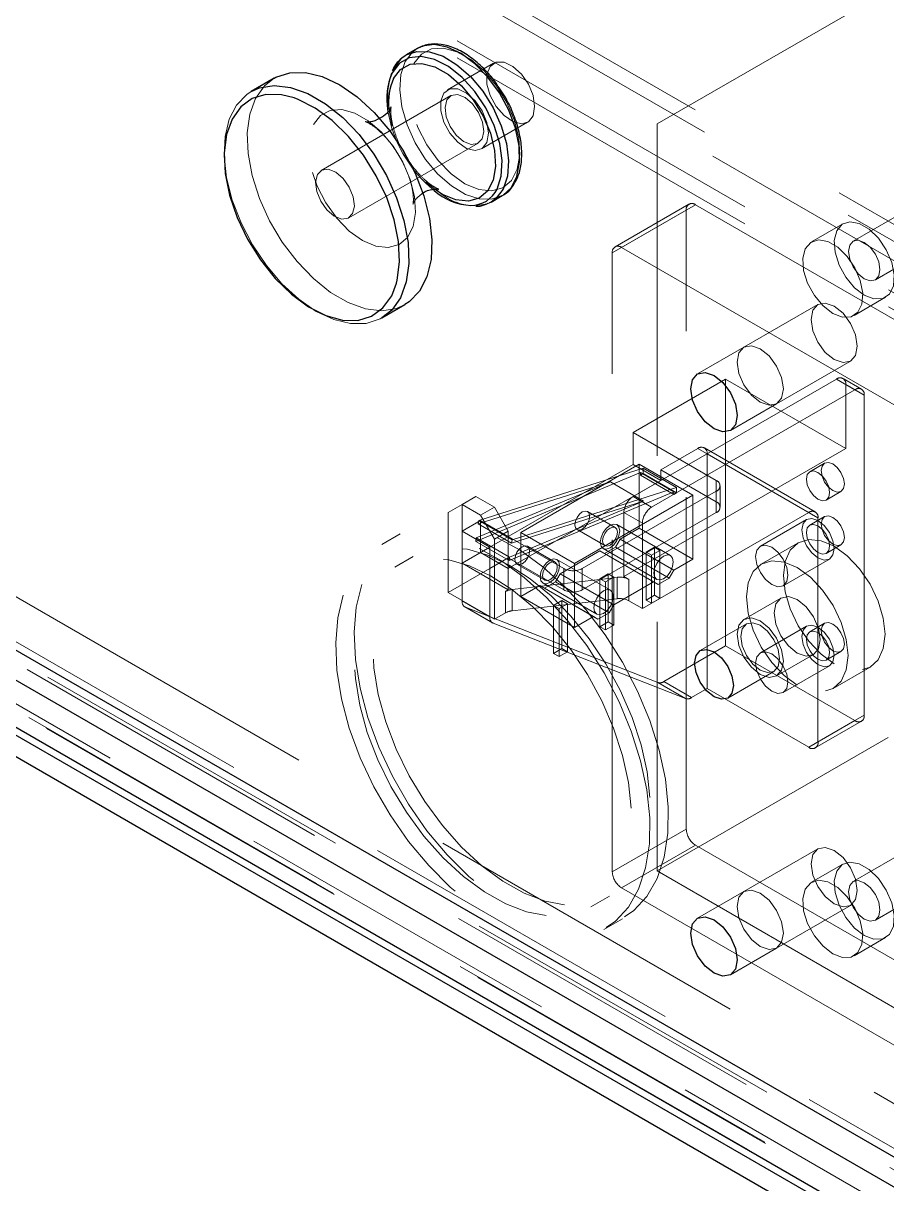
# Model space of a CAD drawing. Header units: millimetres. Extents: x 108 to 5832, y 144 to 4056.
# Drawn here: x 4961 to 5027, y 2900.8 to 2989.6 of the extents above; entities that cross this region are included whole.
import ezdxf

# ---------------------------------------------------------------- set-up
doc = ezdxf.new("R2010")
doc.units = ezdxf.units.MM
doc.header["$LTSCALE"] = 20
doc.linetypes.add('HIDDEN', pattern=[1.905, 1.27, -0.635])

msp = doc.modelspace()

# ---------------------------------------------------------------- linework, layer by layer
at = {"color": 1, "linetype": 'HIDDEN', "lineweight": 18}
for p, q in [((4363.463, 3357.563), (5280.156, 2828.368)), ((4364.17, 3355.849), (5280.156, 2827.061)), ((5280.156, 2823.142), (4364.17, 3351.929)), ((5280.156, 2821.835), (4363.463, 3351.031)), ((5214.254, 2794.078), (4302.793, 3320.253)), ((4302.935, 3320.498), (5214.395, 2794.323)), ((4302.793, 3316.66), (5214.254, 2790.485)), ((4302.835, 3316.569), (5214.295, 2790.394)), ((5214.395, 2790.404), (4302.935, 3316.579)), ((5214.395, 2789.097), (4302.228, 3315.681)), ((4856.112, 3002.462), (5031.53, 2901.196)), ((4861.089, 3003.018), (5033.624, 2903.416)), ((5033.624, 2895.251), (4861.089, 2994.852)), ((5009.476, 2981.862), (5027.153, 2992.067)), ((4996.968, 2986.502), (4993.433, 2984.461)), ((4993.683, 2984.028), (4983.783, 2978.313)), ((4996.033, 2979.958), (4999.568, 2981.999)), ((5009.476, 2981.862), (5009.476, 2924.704)), ((5035.745, 2966.697), (5009.476, 2981.862)), ((5039.739, 2981.701), (5024.465, 2972.883)), ((4985.883, 2974.676), (4995.783, 2980.391)), ((5026.165, 2969.939), (5041.438, 2978.756)), ((5011.91, 2975.726), (5006.254, 2972.461)), ((5012.41, 2975.677), (5006.753, 2972.411)), ((5012.41, 2975.677), (5033.624, 2963.431)), ((5006.046, 2972.003), (5011.703, 2975.269)), ((5011.703, 2927.909), (5011.703, 2975.269)), ((5023.69, 2974.226), (5021.286, 2972.838)), ((5006.753, 2972.411), (5027.967, 2960.165)), ((5006.046, 2924.644), (5006.046, 2972.003)), ((5024.536, 2967.209), (5026.94, 2968.597)), ((5021.767, 2968.045), (5016.11, 2964.779)), ((5016.11, 2964.779), (5012.575, 2962.738)), ((5018.61, 2960.449), (5024.267, 2963.714)), ((5025.108, 2961.571), (5023.694, 2962.387)), ((5023.194, 2962.338), (5007.637, 2953.357)), ((5014.708, 2962.337), (5007.637, 2958.255)), ((5009.052, 2952.541), (5024.608, 2961.522)), ((5014.708, 2962.337), (5023.901, 2957.03)), ((5014.708, 2962.337), (5014.708, 2941.923)), ((5024.608, 2961.522), (5023.194, 2962.338)), ((5023.901, 2961.93), (5025.315, 2961.113)), ((5023.901, 2957.03), (5023.901, 2961.93)), ((5025.315, 2961.113), (5025.315, 2936.617)), ((5015.074, 2958.408), (5018.61, 2960.449)), ((5014.001, 2954.581), (5007.637, 2958.255)), ((5007.637, 2955.805), (5007.637, 2958.255)), ((5023.901, 2957.03), (5006.93, 2947.234)), ((5012.587, 2957.03), (5009.759, 2955.397)), ((5012.587, 2957.03), (5021.072, 2952.132)), ((5021.572, 2952.181), (5013.087, 2957.08)), ((5013.294, 2938.658), (5013.294, 2956.622)), ((5021.779, 2951.723), (5013.294, 2956.622)), ((4995.829, 2951.52), (5008.415, 2955.52)), ((5007.637, 2955.805), (4995.97, 2949.07)), ((4999.046, 2950.601), (5008.097, 2955.826)), ((5009.759, 2954.581), (5007.637, 2955.805)), ((5008.097, 2955.826), (5012.198, 2953.459)), ((5008.097, 2955.826), (5008.097, 2950.927)), ((5008.415, 2955.52), (5010.961, 2954.05)), ((5008.415, 2955.52), (5008.415, 2955.112)), ((5009.759, 2954.581), (5009.759, 2955.397)), ((5014.001, 2952.948), (5009.759, 2955.397)), ((5022.286, 2955.908), (5021.155, 2955.255)), ((5008.203, 2955.184), (4995.607, 2949.925)), ((4995.636, 2950.184), (5005.898, 2954.469)), ((5005.898, 2954.469), (4995.782, 2951.254)), ((5009.759, 2954.581), (4998.091, 2947.845)), ((5008.444, 2953), (5005.898, 2954.469)), ((5008.203, 2954.989), (5008.203, 2955.184)), ((5008.203, 2955.184), (5010.749, 2953.715)), ((5008.415, 2955.112), (5008.203, 2954.989)), ((5008.203, 2954.989), (5010.749, 2953.52)), ((5008.415, 2955.112), (5010.961, 2953.642)), ((5014.001, 2952.948), (5014.001, 2954.581)), ((5010.749, 2953.715), (4998.153, 2948.455)), ((4998.374, 2950.051), (5010.961, 2954.05)), ((5003.748, 2947.846), (5014.001, 2953.765)), ((5010.749, 2953.52), (5010.749, 2953.715)), ((5010.961, 2953.642), (5010.749, 2953.52)), ((5010.961, 2954.05), (5010.961, 2953.642)), ((5014.001, 2953.765), (5014.001, 2952.132)), ((5014.294, 2952.54), (5014.294, 2954.173)), ((5022.404, 2953.09), (5023.536, 2953.743)), ((4994.556, 2952.745), (4993.495, 2952.133)), ((4993.495, 2952.133), (4994.556, 2952.745)), ((4995.616, 2953.358), (4994.556, 2952.745)), ((4994.556, 2952.745), (4995.616, 2953.358)), ((4994.556, 2952.745), (4995.97, 2951.929)), ((4994.556, 2952.745), (4994.556, 2948.254)), ((4997.031, 2952.541), (4995.616, 2953.358)), ((4998.182, 2948.715), (5008.444, 2953)), ((5008.444, 2953), (4998.328, 2949.785)), ((5003.147, 2948.234), (5012.198, 2953.459)), ((5007.637, 2953.357), (5009.052, 2952.541)), ((5012.198, 2953.459), (5012.198, 2948.559)), ((4993.495, 2952.133), (4993.495, 2946.009)), ((4995.97, 2951.929), (4997.031, 2952.541)), ((4997.031, 2950.092), (4995.97, 2951.929)), ((4997.031, 2952.541), (4998.091, 2950.704)), ((5003.748, 2946.213), (5014.001, 2952.132)), ((5006.27, 2950.987), (5004.148, 2952.212)), ((5008.344, 2951.316), (5006.93, 2952.133)), ((5006.93, 2947.234), (5006.93, 2952.133)), ((5021.072, 2952.132), (5008.344, 2944.784)), ((5022.286, 2951.825), (5021.155, 2951.172)), ((5021.779, 2934.576), (5021.779, 2951.723)), ((4995.97, 2951.52), (4994.556, 2950.703)), ((4995.782, 2951.254), (4995.829, 2951.52)), ((4995.782, 2951.254), (4998.328, 2949.785)), ((4995.829, 2951.52), (4998.374, 2950.051)), ((4995.97, 2951.52), (5002.334, 2947.846)), ((4995.97, 2949.07), (4995.97, 2951.52)), ((5003.348, 2950.826), (5005.47, 2949.601)), ((5010.496, 2948.836), (5006.395, 2951.204)), ((5008.097, 2950.927), (5006.647, 2950.09)), ((5008.097, 2950.927), (5012.198, 2948.559)), ((5008.344, 2944.784), (5008.344, 2951.316)), ((5020.905, 2951.605), (5017.369, 2949.564)), ((4989.824, 2950.492), (4988.409, 2949.676)), ((4996.677, 2949.479), (4994.556, 2950.703)), ((4995.607, 2949.925), (4995.636, 2950.184)), ((4995.607, 2949.925), (4998.153, 2948.455)), ((4995.636, 2950.184), (4998.182, 2948.715)), ((4998.091, 2950.704), (4997.031, 2950.092)), ((4997.031, 2950.092), (4997.031, 2943.968)), ((4998.091, 2950.704), (4998.091, 2946.213)), ((4998.328, 2949.785), (4998.374, 2950.051)), ((4999.046, 2950.601), (5003.147, 2948.234)), ((4999.046, 2945.702), (4999.046, 2950.601)), ((5006.647, 2950.09), (5006.294, 2949.478)), ((5010.749, 2947.722), (5006.647, 2950.09)), ((4994.556, 2948.254), (4996.677, 2949.479)), ((4995.97, 2949.07), (4998.091, 2947.845)), ((4996.677, 2949.479), (4996.677, 2947.845)), ((5001.673, 2948.334), (4999.552, 2949.558)), ((5005.092, 2949.192), (5002.051, 2947.437)), ((5009.193, 2946.824), (5005.092, 2949.192)), ((5005.445, 2948.988), (5005.092, 2949.192)), ((5005.345, 2949.385), (5009.446, 2947.017)), ((5006.294, 2949.478), (5005.445, 2948.988)), ((5010.395, 2947.11), (5006.294, 2949.478)), ((5008.627, 2949.11), (5009.264, 2949.478)), ((5008.627, 2945.436), (5008.627, 2949.11)), ((5008.627, 2949.11), (5009.052, 2948.865)), ((5009.052, 2948.865), (5009.688, 2949.233)), ((5009.264, 2949.478), (5009.264, 2945.803)), ((5009.264, 2949.478), (5009.688, 2949.233)), ((5009.688, 2949.233), (5009.688, 2945.558)), ((5020.267, 2949.821), (5017.439, 2948.188)), ((5022.404, 2949.007), (5023.536, 2949.66)), ((4990.824, 2948.76), (4989.409, 2947.943)), ((4998.091, 2946.213), (4994.556, 2948.254)), ((4994.556, 2948.254), (4994.556, 2945.368)), ((4998.091, 2948.662), (4996.677, 2947.845)), ((4998.091, 2948.662), (5002.334, 2946.213)), ((4998.153, 2948.455), (4998.182, 2948.715)), ((4998.752, 2948.173), (5000.873, 2946.948)), ((5005.9, 2946.183), (5001.798, 2948.55)), ((5003.147, 2943.334), (5003.147, 2948.234)), ((5009.546, 2946.62), (5005.445, 2948.988)), ((5009.052, 2945.191), (5009.052, 2948.865)), ((5012.198, 2948.559), (5010.749, 2947.722)), ((5019.119, 2946.533), (5022.654, 2948.574)), ((4996.677, 2947.845), (4993.495, 2946.009)), ((4996.677, 2944.144), (4996.677, 2947.845)), ((5002.051, 2947.437), (5001.698, 2946.824)), ((5006.152, 2945.069), (5002.051, 2947.437)), ((5002.334, 2947.846), (5002.334, 2946.213)), ((5003.748, 2946.213), (5003.748, 2947.846)), ((5005.092, 2947.069), (5005.728, 2947.437)), ((5005.728, 2947.437), (5005.728, 2943.762)), ((5005.728, 2947.437), (5006.152, 2947.192)), ((5010.749, 2947.722), (5010.395, 2947.11)), ((4998.388, 2946.247), (5006.405, 2947.173)), ((5000.496, 2946.539), (4999.046, 2945.702)), ((5004.597, 2944.171), (5000.496, 2946.539)), ((5000.849, 2946.335), (5000.496, 2946.539)), ((5000.748, 2946.732), (5004.85, 2944.364)), ((5001.698, 2946.824), (5000.849, 2946.335)), ((5005.799, 2944.457), (5001.698, 2946.824)), ((5005.092, 2943.395), (5005.092, 2947.069)), ((5005.092, 2947.069), (5005.516, 2946.824)), ((5005.516, 2946.824), (5006.152, 2947.192)), ((5005.516, 2943.15), (5005.516, 2946.824)), ((5006.152, 2947.192), (5006.152, 2943.517)), ((5009.193, 2946.824), (5006.152, 2945.069)), ((5006.405, 2945.54), (5006.405, 2947.173)), ((5006.93, 2947.234), (5007.309, 2947.015)), ((5007.309, 2947.015), (5007.309, 2945.382)), ((5009.546, 2946.62), (5009.193, 2946.824)), ((5010.395, 2947.11), (5009.546, 2946.62)), ((4993.495, 2946.009), (4997.031, 2943.968)), ((4997.877, 2946.089), (4998.091, 2946.213)), ((4997.877, 2944.456), (4997.877, 2946.089)), ((4998.388, 2946.247), (4998.388, 2944.614)), ((5006.405, 2945.54), (4998.388, 2944.614)), ((4999.046, 2945.702), (5003.147, 2943.334)), ((5004.95, 2943.967), (5000.849, 2946.335)), ((5009.264, 2945.803), (5008.627, 2945.436)), ((5009.688, 2945.558), (5009.052, 2945.191)), ((5009.264, 2945.803), (5009.688, 2945.558)), ((5018.939, 2945.59), (5016.11, 2943.957)), ((4994.556, 2945.368), (4996.677, 2944.144)), ((4994.763, 2944.91), (4996.884, 2943.686)), ((4996.93, 2943.664), (4994.808, 2944.888)), ((5009.527, 2939.124), (4994.808, 2944.888)), ((5001.556, 2945.028), (5002.193, 2945.396)), ((5001.556, 2941.354), (5001.556, 2945.028)), ((5001.556, 2945.028), (5001.98, 2944.783)), ((5001.98, 2944.783), (5002.617, 2945.151)), ((5001.98, 2941.109), (5001.98, 2944.783)), ((5002.193, 2945.396), (5002.193, 2941.721)), ((5002.193, 2945.396), (5002.617, 2945.151)), ((5002.617, 2945.151), (5002.617, 2941.476)), ((5006.152, 2945.069), (5005.799, 2944.457)), ((5008.344, 2944.784), (5007.309, 2945.382)), ((5008.627, 2945.436), (5009.052, 2945.191)), ((4997.877, 2944.456), (4997.031, 2943.968)), ((5004.597, 2944.171), (5003.147, 2943.334)), ((5004.95, 2943.967), (5004.597, 2944.171)), ((5005.799, 2944.457), (5004.95, 2943.967)), ((5005.728, 2943.762), (5005.092, 2943.395)), ((5005.728, 2943.762), (5006.152, 2943.517)), ((5011.649, 2937.899), (4996.93, 2943.664)), ((5005.092, 2943.395), (5005.516, 2943.15)), ((5006.152, 2943.517), (5005.516, 2943.15)), ((5016.31, 2943.611), (5012.775, 2941.57)), ((5020.905, 2943.44), (5017.369, 2941.399)), ((5022.286, 2943.66), (5021.155, 2943.007)), ((5014.708, 2941.923), (5009.982, 2939.195)), ((5014.708, 2941.923), (5024.608, 2936.209)), ((5002.193, 2941.721), (5001.556, 2941.354)), ((5001.556, 2941.354), (5001.98, 2941.109)), ((5002.617, 2941.476), (5001.98, 2941.109)), ((5002.193, 2941.721), (5002.617, 2941.476)), ((5018.61, 2939.627), (5021.438, 2941.26)), ((5022.404, 2940.842), (5023.536, 2941.495)), ((5019.119, 2938.368), (5022.654, 2940.409)), ((5022.938, 2938.661), (5025.767, 2940.294)), ((5014.874, 2937.932), (5018.41, 2939.973)), ((5009.527, 2939.124), (5011.649, 2937.899)), ((5012.103, 2937.97), (5009.982, 2939.195)), ((5012.103, 2937.97), (5013.294, 2938.658)), ((5013.294, 2938.658), (5021.072, 2934.168)), ((5021.779, 2934.576), (5025.315, 2936.617)), ((5024.608, 2936.209), (5021.072, 2934.168)), ((5021.572, 2934.118), (5025.108, 2936.159)), ((5009.476, 2924.704), (5027.153, 2934.909)), ((5039.739, 2932.708), (5024.465, 2923.891)), ((5026.165, 2920.946), (5041.438, 2929.764)), ((5011.703, 2927.909), (5006.046, 2924.644)), ((5006.753, 2923.419), (5012.41, 2926.684)), ((5033.624, 2914.438), (5012.41, 2926.684)), ((5021.767, 2926.401), (5016.11, 2923.135)), ((5023.69, 2925.233), (5021.286, 2923.845)), ((5009.476, 2924.704), (5035.745, 2909.539)), ((5027.967, 2911.173), (5006.753, 2923.419)), ((5004.408, 2921.962), (5005.822, 2922.778)), ((5016.11, 2923.135), (5012.575, 2921.094)), ((5018.61, 2918.805), (5024.267, 2922.071)), ((5005.408, 2920.23), (5006.822, 2921.046)), ((5024.536, 2918.216), (5026.94, 2919.604)), ((5015.074, 2916.764), (5018.61, 2918.805))]:
    msp.add_line(p, q, dxfattribs=at)
at = {"color": 7, "linetype": 'Continuous', "lineweight": 25}
for p, q in [((4300.955, 3320.008), (5213.123, 2793.425)), ((4300.955, 3316.416), (5213.123, 2789.832)), ((4301.328, 3315.591), (5213.495, 2789.008)), ((4857.554, 3000.977), (5030.088, 2901.375)), ((5030.088, 2893.21), (4857.554, 2992.811)), ((4991.129, 2987.634), (4990.273, 2987.14)), ((4980.187, 2985.359), (4978.419, 2984.339)), ((4996.772, 2975.881), (4996.594, 2975.789)), ((4996.772, 2975.881), (4997.629, 2976.376)), ((4988.419, 2967.017), (4990.186, 2968.038))]:
    msp.add_line(p, q, dxfattribs=at)
at = {"color": 8, "linetype": 'Continuous', "lineweight": 25}
msp.add_line((4989.17, 2968.712), (4989.547, 2969.693), dxfattribs=at)
at = {"color": 1, "linetype": 'HIDDEN', "lineweight": 18, "flags": 128}
for points in [[(4991.129, 2987.634), (4990.758, 2987.364), (4990.203, 2986.632)], [(4990.877, 2986.48), (4991.439, 2987.199), (4992.207, 2987.604), (4993.135, 2987.67), (4994.162, 2987.393), (4995.226, 2986.791), (4996.258, 2985.9), (4997.195, 2984.778), (4997.977, 2983.494), (4998.555, 2982.129), (4998.893, 2980.77), (4998.969, 2979.501), (4998.78, 2978.402), (4998.336, 2977.542), (4997.665, 2976.976), (4996.811, 2976.738), (4995.825, 2976.844), (4994.772, 2977.288), (4993.715, 2978.04), (4992.723, 2979.055), (4991.857, 2980.267), (4991.172, 2981.602), (4990.71, 2982.975), (4990.501, 2984.3), (4990.558, 2985.493), (4990.877, 2986.48)], [(4990.203, 2986.632), (4989.873, 2985.65), (4989.786, 2984.472), (4989.946, 2983.161), (4990.346, 2981.788), (4990.963, 2980.426), (4991.764, 2979.15), (4992.707, 2978.027), (4993.739, 2977.119), (4994.806, 2976.474), (4995.85, 2976.128), (4996.814, 2976.098), (4997.629, 2976.376)], [(5000.107, 2983.189), (4999.982, 2984.028), (4999.627, 2984.896), (4999.088, 2985.678), (4998.438, 2986.266), (4997.765, 2986.583), (4997.16, 2986.584), (4996.705, 2986.27), (4996.461, 2985.684), (4996.461, 2984.903), (4996.705, 2984.035), (4997.16, 2983.196), (4997.765, 2982.499), (4998.438, 2982.038), (4999.088, 2981.877), (4999.627, 2982.036), (4999.982, 2982.494), (5000.107, 2983.189)], [(4978.761, 2983.816), (4979.436, 2984.77), (4980.187, 2985.359)], [(4996.571, 2981.148), (4996.447, 2981.986), (4996.091, 2982.855), (4995.552, 2983.637), (4994.902, 2984.225), (4994.23, 2984.542), (4993.625, 2984.543), (4993.17, 2984.229), (4992.925, 2983.643), (4992.925, 2982.862), (4993.17, 2981.994), (4993.625, 2981.155), (4994.23, 2980.458), (4994.902, 2979.997), (4995.552, 2979.836), (4996.091, 2979.995), (4996.447, 2980.453), (4996.571, 2981.148)], [(4988.419, 2967.017), (4988.287, 2966.945), (4987.229, 2966.6), (4986.032, 2966.582), (4984.742, 2966.893), (4983.403, 2967.522), (4982.065, 2968.445), (4980.776, 2969.63), (4979.583, 2971.033), (4978.528, 2972.604), (4977.65, 2974.287), (4976.98, 2976.019), (4976.543, 2977.74), (4976.355, 2979.386), (4976.422, 2980.897), (4976.742, 2982.22), (4977.303, 2983.307), (4978.085, 2984.118), (4978.419, 2984.339)], [(4990.186, 2968.038), (4989.545, 2967.753), (4988.413, 2967.57), (4987.164, 2967.717), (4985.843, 2968.189), (4984.499, 2968.969), (4983.179, 2970.028), (4981.933, 2971.328), (4980.803, 2972.822), (4979.832, 2974.456), (4979.055, 2976.171), (4978.499, 2977.906), (4978.185, 2979.596), (4978.124, 2981.182), (4978.319, 2982.606), (4978.761, 2983.816)], [(4993.383, 2983.704), (4993.723, 2984.05), (4994.217, 2984.115), (4994.789, 2983.89), (4995.352, 2983.41), (4995.822, 2982.746), (4996.125, 2982.001), (4996.216, 2981.288), (4996.082, 2980.715), (4995.742, 2980.369), (4995.248, 2980.303), (4994.676, 2980.528), (4994.113, 2981.009), (4993.644, 2981.672), (4993.34, 2982.417), (4993.249, 2983.131), (4993.383, 2983.704)], [(4983.184, 2981.812), (4983.726, 2982.506), (4984.468, 2982.897), (4985.363, 2982.961), (4986.355, 2982.694), (4987.381, 2982.112), (4988.377, 2981.253), (4989.281, 2980.169), (4990.036, 2978.93), (4990.594, 2977.614), (4990.92, 2976.301), (4990.994, 2975.077), (4990.811, 2974.016), (4990.382, 2973.186), (4989.735, 2972.64), (4988.911, 2972.41), (4987.96, 2972.513), (4986.943, 2972.941), (4985.923, 2973.667), (4984.966, 2974.646), (4984.13, 2975.816), (4983.468, 2977.104), (4983.023, 2978.429), (4982.821, 2979.708), (4982.876, 2980.86), (4983.184, 2981.812)], [(4989.214, 2981.709), (4989.146, 2981.965), (4988.962, 2983.02)], [(4983.484, 2977.989), (4983.824, 2978.335), (4984.317, 2978.4), (4984.889, 2978.175), (4985.453, 2977.695), (4985.922, 2977.031), (4986.226, 2976.286), (4986.317, 2975.573), (4986.182, 2975), (4985.843, 2974.654), (4985.349, 2974.589), (4984.777, 2974.813), (4984.213, 2975.294), (4983.744, 2975.957), (4983.441, 2976.703), (4983.349, 2977.416), (4983.484, 2977.989)], [(4992.674, 2976.72), (4992.047, 2977.202), (4991.795, 2977.429)], [(5025.315, 2968.757), (5026.061, 2968.47), (5026.727, 2968.502), (5027.239, 2968.849), (5027.543, 2969.474), (5027.605, 2970.308), (5027.42, 2971.262), (5027.006, 2972.232), (5026.409, 2973.114), (5025.693, 2973.81), (5024.937, 2974.247), (5024.221, 2974.377), (5023.624, 2974.185), (5023.21, 2973.692), (5023.025, 2972.952), (5023.087, 2972.046), (5023.391, 2971.07), (5023.903, 2970.132), (5024.569, 2969.332), (5025.315, 2968.757)], [(5022.911, 2967.369), (5023.657, 2967.083), (5024.322, 2967.114), (5024.835, 2967.461), (5025.139, 2968.086), (5025.201, 2968.92), (5025.015, 2969.874), (5024.602, 2970.845), (5024.005, 2971.726), (5023.289, 2972.423), (5022.533, 2972.859), (5021.817, 2972.989), (5021.22, 2972.797), (5020.806, 2972.304), (5020.621, 2971.565), (5020.683, 2970.658), (5020.987, 2969.682), (5021.499, 2968.744), (5022.165, 2967.944), (5022.911, 2967.369)], [(5025.315, 2970.023), (5025.775, 2969.863), (5026.165, 2969.939), (5026.426, 2970.239), (5026.517, 2970.717), (5026.426, 2971.301), (5026.165, 2971.902), (5025.775, 2972.428), (5025.315, 2972.799), (5024.855, 2972.959), (5024.465, 2972.883), (5024.204, 2972.584), (5024.113, 2972.105), (5024.204, 2971.521), (5024.465, 2970.92), (5024.855, 2970.394), (5025.315, 2970.023)], [(5023.017, 2963.838), (5022.34, 2964.384), (5021.767, 2965.157), (5021.384, 2966.041), (5021.249, 2966.9), (5021.384, 2967.603), (5021.767, 2968.044), (5022.34, 2968.156), (5023.017, 2967.921), (5023.693, 2967.375), (5024.267, 2966.601), (5024.65, 2965.718), (5024.785, 2964.859), (5024.65, 2964.155), (5024.267, 2963.714), (5023.693, 2963.603), (5023.017, 2963.838)], [(5017.36, 2960.572), (5016.684, 2961.118), (5016.11, 2961.892), (5015.727, 2962.775), (5015.592, 2963.634), (5015.727, 2964.338), (5016.11, 2964.779), (5016.684, 2964.89), (5017.36, 2964.655), (5018.037, 2964.109), (5018.61, 2963.336), (5018.993, 2962.452), (5019.128, 2961.593), (5018.993, 2960.89), (5018.61, 2960.449), (5018.037, 2960.337), (5017.36, 2960.572)], [(5015.592, 2963.634), (5015.727, 2964.338), (5016.11, 2964.779), (5016.684, 2964.89), (5017.36, 2964.655), (5018.037, 2964.109), (5018.61, 2963.336), (5018.993, 2962.452), (5019.128, 2961.593), (5018.993, 2960.89), (5018.61, 2960.449), (5018.037, 2960.337), (5017.36, 2960.572), (5016.684, 2961.118), (5016.11, 2961.892), (5015.727, 2962.775), (5015.592, 2963.634)], [(5022.663, 2953.662), (5022.596, 2954.091), (5022.404, 2954.533), (5022.118, 2954.92), (5021.779, 2955.193), (5021.441, 2955.311), (5021.154, 2955.255), (5020.963, 2955.034), (5020.896, 2954.683), (5020.963, 2954.253), (5021.154, 2953.811), (5021.441, 2953.425), (5021.779, 2953.152), (5022.118, 2953.034), (5022.404, 2953.09), (5022.596, 2953.31), (5022.663, 2953.662)], [(5023.795, 2954.315), (5023.727, 2954.745), (5023.536, 2955.186), (5023.249, 2955.573), (5022.911, 2955.846), (5022.573, 2955.964), (5022.286, 2955.908), (5022.094, 2955.687), (5022.027, 2955.336), (5022.094, 2954.906), (5022.286, 2954.465), (5022.573, 2954.078), (5022.911, 2953.805), (5023.249, 2953.687), (5023.536, 2953.743), (5023.727, 2953.963), (5023.795, 2954.315)], [(5003.183, 2951.192), (5003.226, 2951.467), (5003.348, 2951.75), (5003.532, 2951.997), (5003.748, 2952.172), (5003.965, 2952.247), (5004.148, 2952.212), (5004.271, 2952.071), (5004.314, 2951.845), (5004.271, 2951.571), (5004.148, 2951.288), (5003.965, 2951.04), (5003.748, 2950.866), (5003.532, 2950.79), (5003.348, 2950.826), (5003.226, 2950.967), (5003.183, 2951.192)], [(5023.795, 2950.232), (5023.727, 2950.662), (5023.536, 2951.104), (5023.249, 2951.49), (5022.911, 2951.763), (5022.573, 2951.881), (5022.286, 2951.825), (5022.094, 2951.605), (5022.027, 2951.253), (5022.094, 2950.824), (5022.286, 2950.382), (5022.573, 2949.995), (5022.911, 2949.722), (5023.249, 2949.604), (5023.536, 2949.66), (5023.727, 2949.881), (5023.795, 2950.232)], [(5010.326, 2929.594), (5010.103, 2931.733), (5009.629, 2933.958), (5008.914, 2936.222), (5007.973, 2938.475), (5006.826, 2940.672), (5005.499, 2942.763), (5004.018, 2944.706), (5002.416, 2946.458), (5000.727, 2947.982), (4998.986, 2949.246), (4997.232, 2950.223), (4995.5, 2950.892), (4993.829, 2951.238), (4992.254, 2951.255), (4990.807, 2950.941), (4989.522, 2950.305), (4988.423, 2949.358), (4987.536, 2948.122), (4986.879, 2946.623), (4986.465, 2944.892), (4986.304, 2942.967), (4986.4, 2940.888), (4986.749, 2938.7), (4987.345, 2936.45), (4988.175, 2934.186), (4989.222, 2931.955), (4990.462, 2929.805), (4991.87, 2927.782), (4993.416, 2925.93), (4995.066, 2924.288), (4996.785, 2922.89), (4998.538, 2921.766), (5000.285, 2920.941), (5001.991, 2920.433), (5003.619, 2920.25), (5005.134, 2920.399), (5006.503, 2920.875), (5007.698, 2921.669), (5008.694, 2922.763), (5009.468, 2924.135), (5010.005, 2925.754), (5010.293, 2927.587), (5010.326, 2929.594)], [(5005.127, 2949.866), (5005.184, 2950.226), (5005.345, 2950.597), (5005.585, 2950.922), (5005.87, 2951.152), (5006.154, 2951.25), (5006.395, 2951.204), (5006.556, 2951.018), (5006.612, 2950.723), (5006.556, 2950.362), (5006.395, 2949.991), (5006.154, 2949.666), (5005.87, 2949.437), (5005.585, 2949.338), (5005.345, 2949.385), (5005.184, 2949.57), (5005.127, 2949.866)], [(5006.435, 2950.621), (5006.392, 2950.846), (5006.27, 2950.987), (5006.086, 2951.023), (5005.87, 2950.947), (5005.653, 2950.773), (5005.47, 2950.525), (5005.347, 2950.243), (5005.304, 2949.968), (5005.347, 2949.743), (5005.47, 2949.601), (5005.653, 2949.566), (5005.87, 2949.641), (5006.086, 2949.816), (5006.27, 2950.063), (5006.392, 2950.346), (5006.435, 2950.621)], [(5023.017, 2949.375), (5022.923, 2949.976), (5022.654, 2950.595), (5022.253, 2951.136), (5021.779, 2951.519), (5021.306, 2951.683), (5020.904, 2951.605), (5020.636, 2951.296), (5020.542, 2950.804), (5020.636, 2950.203), (5020.904, 2949.584), (5021.306, 2949.043), (5021.779, 2948.661), (5022.253, 2948.496), (5022.654, 2948.574), (5022.923, 2948.883), (5023.017, 2949.375)], [(5022.663, 2949.579), (5022.596, 2950.009), (5022.404, 2950.451), (5022.118, 2950.837), (5021.779, 2951.11), (5021.441, 2951.228), (5021.154, 2951.172), (5020.963, 2950.952), (5020.896, 2950.6), (5020.963, 2950.17), (5021.154, 2949.729), (5021.441, 2949.342), (5021.779, 2949.069), (5022.118, 2948.951), (5022.404, 2949.007), (5022.596, 2949.228), (5022.663, 2949.579)], [(5008.912, 2928.778), (5008.689, 2930.917), (5008.215, 2933.142), (5007.5, 2935.405), (5006.559, 2937.659), (5005.412, 2939.855), (5004.085, 2941.947), (5002.604, 2943.889), (5001.002, 2945.642), (4999.312, 2947.166), (4997.572, 2948.43), (4995.817, 2949.407), (4994.086, 2950.075), (4992.415, 2950.422), (4990.839, 2950.438), (4989.393, 2950.125), (4988.107, 2949.488), (4987.009, 2948.542), (4986.122, 2947.306), (4985.464, 2945.806), (4985.051, 2944.075), (4984.89, 2942.15), (4984.985, 2940.072), (4985.335, 2937.884), (4985.931, 2935.634), (4986.761, 2933.369), (4987.808, 2931.138), (4989.048, 2928.989), (4990.456, 2926.966), (4992.002, 2925.114), (4993.652, 2923.471), (4995.371, 2922.073), (4997.123, 2920.95), (4998.871, 2920.125), (5000.577, 2919.616), (5002.205, 2919.434), (5003.719, 2919.583), (5005.089, 2920.059), (5006.284, 2920.853), (5007.28, 2921.947), (5008.054, 2923.319), (5008.591, 2924.938), (5008.879, 2926.771), (5008.912, 2928.778)], [(5023.017, 2940.567), (5022.01, 2941.301), (5021.072, 2942.291), (5020.267, 2943.47), (5019.649, 2944.756), (5019.26, 2946.064), (5019.128, 2947.303), (5019.26, 2948.389), (5019.649, 2949.247), (5020.267, 2949.821), (5021.072, 2950.069), (5022.01, 2949.977), (5023.017, 2949.549), (5024.023, 2948.814), (5024.961, 2947.824), (5025.767, 2946.646), (5026.385, 2945.359), (5026.773, 2944.051), (5026.906, 2942.812), (5026.773, 2941.727), (5026.385, 2940.868), (5025.767, 2940.294), (5024.961, 2940.046), (5024.023, 2940.139), (5023.017, 2940.567)], [(5008.914, 2930.321), (5008.702, 2932.302), (5008.246, 2934.365), (5007.558, 2936.461), (5006.654, 2938.541), (5005.554, 2940.555), (5004.285, 2942.457), (5002.876, 2944.203), (5001.36, 2945.751), (4999.773, 2947.065), (4998.152, 2948.114), (4996.536, 2948.874), (4994.961, 2949.327), (4993.464, 2949.461), (4992.082, 2949.275), (4990.846, 2948.773), (4989.785, 2947.965), (4988.925, 2946.872), (4988.284, 2945.519), (4987.879, 2943.937), (4987.719, 2942.163), (4987.807, 2940.24), (4988.142, 2938.212), (4988.715, 2936.126), (4989.514, 2934.032), (4990.519, 2931.979), (4991.707, 2930.015), (4993.05, 2928.186), (4994.517, 2926.534), (4996.072, 2925.099), (4997.681, 2923.914), (4999.305, 2923.007), (5000.905, 2922.399), (5002.445, 2922.104), (5003.889, 2922.13), (5005.202, 2922.475), (5006.354, 2923.132), (5007.317, 2924.085), (5008.07, 2925.312), (5008.594, 2926.784), (5008.878, 2928.467), (5008.914, 2930.321)], [(4998.586, 2948.539), (4998.629, 2948.814), (4998.752, 2949.097), (4998.936, 2949.344), (4999.152, 2949.519), (4999.369, 2949.594), (4999.552, 2949.558), (4999.675, 2949.417), (4999.718, 2949.192), (4999.675, 2948.917), (4999.552, 2948.635), (4999.369, 2948.387), (4999.152, 2948.212), (4998.936, 2948.137), (4998.752, 2948.173), (4998.629, 2948.314), (4998.586, 2948.539)], [(5019.481, 2947.334), (5019.387, 2947.935), (5019.119, 2948.554), (5018.718, 2949.095), (5018.244, 2949.478), (5017.77, 2949.642), (5017.369, 2949.564), (5017.101, 2949.255), (5017.007, 2948.763), (5017.101, 2948.162), (5017.369, 2947.543), (5017.77, 2947.002), (5018.244, 2946.62), (5018.718, 2946.455), (5019.119, 2946.533), (5019.387, 2946.842), (5019.481, 2947.334)], [(5007.5, 2929.505), (5007.288, 2931.486), (5006.832, 2933.549), (5006.144, 2935.645), (5005.24, 2937.724), (5004.14, 2939.739), (5002.871, 2941.641), (5001.462, 2943.387), (4999.946, 2944.935), (4998.359, 2946.249), (4996.738, 2947.298), (4995.121, 2948.057), (4993.546, 2948.51), (4992.05, 2948.645), (4990.668, 2948.459), (4989.432, 2947.956), (4988.371, 2947.149), (4987.51, 2946.056), (4986.87, 2944.702), (4986.465, 2943.12), (4986.305, 2941.347), (4986.393, 2939.423), (4986.728, 2937.395), (4987.301, 2935.31), (4988.1, 2933.216), (4989.105, 2931.163), (4990.293, 2929.199), (4991.636, 2927.369), (4993.102, 2925.718), (4994.658, 2924.283), (4996.267, 2923.098), (4997.89, 2922.191), (4999.491, 2921.582), (5001.031, 2921.288), (5002.475, 2921.313), (5003.788, 2921.659), (5004.94, 2922.316), (5005.903, 2923.269), (5006.656, 2924.496), (5007.18, 2925.968), (5007.464, 2927.651), (5007.5, 2929.505)], [(5000.531, 2947.212), (5000.587, 2947.573), (5000.748, 2947.944), (5000.989, 2948.269), (5001.273, 2948.498), (5001.558, 2948.597), (5001.798, 2948.55), (5001.959, 2948.365), (5002.016, 2948.07), (5001.959, 2947.709), (5001.798, 2947.338), (5001.558, 2947.013), (5001.273, 2946.784), (5000.989, 2946.685), (5000.748, 2946.732), (5000.587, 2946.917), (5000.531, 2947.212)], [(5001.839, 2947.967), (5001.796, 2948.193), (5001.673, 2948.334), (5001.49, 2948.369), (5001.273, 2948.294), (5001.057, 2948.119), (5000.873, 2947.872), (5000.751, 2947.589), (5000.708, 2947.314), (5000.751, 2947.089), (5000.873, 2946.948), (5001.057, 2946.912), (5001.273, 2946.988), (5001.49, 2947.162), (5001.673, 2947.41), (5001.796, 2947.693), (5001.839, 2947.967)], [(5009.228, 2947.498), (5009.285, 2947.859), (5009.446, 2948.23), (5009.687, 2948.555), (5009.971, 2948.784), (5010.255, 2948.883), (5010.496, 2948.836), (5010.657, 2948.651), (5010.713, 2948.355), (5010.657, 2947.995), (5010.496, 2947.624), (5010.255, 2947.299), (5009.971, 2947.069), (5009.687, 2946.971), (5009.446, 2947.017), (5009.285, 2947.203), (5009.228, 2947.498)], [(5020.188, 2938.934), (5019.182, 2939.668), (5018.244, 2940.658), (5017.438, 2941.837), (5016.82, 2943.124), (5016.432, 2944.431), (5016.299, 2945.67), (5016.432, 2946.756), (5016.82, 2947.615), (5017.438, 2948.188), (5018.244, 2948.437), (5019.182, 2948.344), (5020.188, 2947.916), (5021.195, 2947.182), (5022.133, 2946.191), (5022.938, 2945.013), (5023.557, 2943.726), (5023.945, 2942.418), (5024.078, 2941.18), (5023.945, 2940.094), (5023.557, 2939.235), (5022.938, 2938.662), (5022.133, 2938.413), (5021.195, 2938.506), (5020.188, 2938.934)], [(5004.632, 2944.845), (5004.689, 2945.206), (5004.85, 2945.577), (5005.09, 2945.901), (5005.375, 2946.131), (5005.659, 2946.23), (5005.9, 2946.183), (5006.06, 2945.997), (5006.117, 2945.702), (5006.06, 2945.341), (5005.9, 2944.97), (5005.659, 2944.645), (5005.375, 2944.416), (5005.09, 2944.317), (5004.85, 2944.364), (5004.689, 2944.549), (5004.632, 2944.845)], [(5020.188, 2941.383), (5020.865, 2941.148), (5021.438, 2941.26), (5021.822, 2941.701), (5021.956, 2942.404), (5021.822, 2943.263), (5021.438, 2944.147), (5020.865, 2944.92), (5020.188, 2945.466), (5019.512, 2945.701), (5018.938, 2945.59), (5018.555, 2945.149), (5018.421, 2944.445), (5018.555, 2943.586), (5018.938, 2942.703), (5019.512, 2941.929), (5020.188, 2941.383)], [(5017.36, 2939.751), (5016.684, 2940.297), (5016.11, 2941.07), (5015.727, 2941.954), (5015.592, 2942.812), (5015.727, 2943.516), (5016.11, 2943.957), (5016.684, 2944.068), (5017.36, 2943.833), (5018.037, 2943.287), (5018.61, 2942.514), (5018.993, 2941.63), (5019.128, 2940.771), (5018.993, 2940.068), (5018.61, 2939.627), (5018.037, 2939.515), (5017.36, 2939.751)], [(5015.875, 2942.649), (5015.988, 2943.24), (5016.31, 2943.611), (5016.792, 2943.704), (5017.36, 2943.507), (5017.928, 2943.048), (5018.41, 2942.398), (5018.732, 2941.656), (5018.845, 2940.935), (5018.732, 2940.344), (5018.41, 2939.973), (5017.928, 2939.88), (5017.36, 2940.077), (5016.792, 2940.536), (5016.31, 2941.186), (5015.988, 2941.928), (5015.875, 2942.649)], [(5023.795, 2942.067), (5023.727, 2942.496), (5023.536, 2942.938), (5023.249, 2943.325), (5022.911, 2943.598), (5022.573, 2943.716), (5022.286, 2943.66), (5022.094, 2943.439), (5022.027, 2943.088), (5022.094, 2942.658), (5022.286, 2942.216), (5022.573, 2941.83), (5022.911, 2941.557), (5023.249, 2941.439), (5023.536, 2941.495), (5023.727, 2941.715), (5023.795, 2942.067)], [(5023.017, 2941.21), (5022.923, 2941.811), (5022.654, 2942.43), (5022.253, 2942.971), (5021.779, 2943.353), (5021.306, 2943.518), (5020.904, 2943.44), (5020.636, 2943.131), (5020.542, 2942.638), (5020.636, 2942.037), (5020.904, 2941.419), (5021.306, 2940.877), (5021.779, 2940.495), (5022.253, 2940.331), (5022.654, 2940.409), (5022.923, 2940.717), (5023.017, 2941.21)], [(5022.663, 2941.414), (5022.596, 2941.843), (5022.404, 2942.285), (5022.118, 2942.672), (5021.779, 2942.945), (5021.441, 2943.062), (5021.154, 2943.007), (5020.963, 2942.786), (5020.896, 2942.434), (5020.963, 2942.005), (5021.154, 2941.563), (5021.441, 2941.176), (5021.779, 2940.904), (5022.118, 2940.786), (5022.404, 2940.842), (5022.596, 2941.062), (5022.663, 2941.414)], [(5019.481, 2939.169), (5019.387, 2939.77), (5019.119, 2940.388), (5018.718, 2940.93), (5018.244, 2941.312), (5017.77, 2941.477), (5017.369, 2941.399), (5017.101, 2941.09), (5017.007, 2940.597), (5017.101, 2939.996), (5017.369, 2939.378), (5017.77, 2938.836), (5018.244, 2938.454), (5018.718, 2938.29), (5019.119, 2938.368), (5019.387, 2938.676), (5019.481, 2939.169)], [(5023.017, 2922.194), (5022.34, 2922.74), (5021.767, 2923.514), (5021.384, 2924.397), (5021.249, 2925.256), (5021.384, 2925.96), (5021.767, 2926.401), (5022.34, 2926.512), (5023.017, 2926.277), (5023.693, 2925.731), (5024.267, 2924.958), (5024.65, 2924.074), (5024.785, 2923.215), (5024.65, 2922.512), (5024.267, 2922.071), (5023.693, 2921.959), (5023.017, 2922.194)], [(5025.315, 2919.765), (5026.061, 2919.478), (5026.727, 2919.51), (5027.239, 2919.857), (5027.543, 2920.481), (5027.605, 2921.316), (5027.42, 2922.27), (5027.006, 2923.24), (5026.409, 2924.121), (5025.693, 2924.818), (5024.937, 2925.255), (5024.221, 2925.384), (5023.624, 2925.192), (5023.21, 2924.7), (5023.025, 2923.96), (5023.087, 2923.053), (5023.391, 2922.078), (5023.903, 2921.139), (5024.569, 2920.34), (5025.315, 2919.765)], [(5022.911, 2918.377), (5023.657, 2918.09), (5024.322, 2918.122), (5024.835, 2918.469), (5025.139, 2919.093), (5025.201, 2919.928), (5025.015, 2920.882), (5024.602, 2921.852), (5024.005, 2922.733), (5023.289, 2923.43), (5022.533, 2923.867), (5021.817, 2923.996), (5021.22, 2923.804), (5020.806, 2923.312), (5020.621, 2922.572), (5020.683, 2921.665), (5020.987, 2920.69), (5021.499, 2919.752), (5022.165, 2918.952), (5022.911, 2918.377)], [(5025.315, 2921.031), (5025.775, 2920.871), (5026.165, 2920.947), (5026.426, 2921.246), (5026.517, 2921.725), (5026.426, 2922.309), (5026.165, 2922.91), (5025.775, 2923.436), (5025.315, 2923.807), (5024.855, 2923.967), (5024.465, 2923.891), (5024.204, 2923.591), (5024.113, 2923.113), (5024.204, 2922.529), (5024.465, 2921.928), (5024.855, 2921.402), (5025.315, 2921.031)], [(5017.36, 2918.929), (5016.684, 2919.475), (5016.11, 2920.248), (5015.727, 2921.132), (5015.592, 2921.991), (5015.727, 2922.694), (5016.11, 2923.135), (5016.684, 2923.247), (5017.36, 2923.012), (5018.037, 2922.466), (5018.61, 2921.692), (5018.993, 2920.809), (5019.128, 2919.95), (5018.993, 2919.246), (5018.61, 2918.805), (5018.037, 2918.694), (5017.36, 2918.929)], [(5015.592, 2921.991), (5015.727, 2922.694), (5016.11, 2923.135), (5016.684, 2923.247), (5017.36, 2923.012), (5018.037, 2922.466), (5018.61, 2921.692), (5018.993, 2920.809), (5019.128, 2919.95), (5018.993, 2919.246), (5018.61, 2918.805), (5018.037, 2918.694), (5017.36, 2918.929), (5016.684, 2919.475), (5016.11, 2920.248), (5015.727, 2921.132), (5015.592, 2921.991)]]:
    msp.add_lwpolyline(points, dxfattribs=at)
at = {"color": 8, "linetype": 'Continuous', "lineweight": 25, "flags": 128}
for points in [[(4990.273, 2987.14), (4991.087, 2987.418), (4992.052, 2987.388), (4993.096, 2987.042), (4994.163, 2986.397), (4995.195, 2985.489), (4996.137, 2984.366), (4996.938, 2983.09), (4997.556, 2981.728), (4997.955, 2980.355), (4998.116, 2979.044), (4998.029, 2977.866), (4997.699, 2976.884)], [(4997.7, 2976.419), (4998.305, 2976.978), (4998.75, 2977.841), (4998.96, 2978.928), (4998.923, 2980.181), (4998.641, 2981.533), (4998.129, 2982.909), (4997.415, 2984.238), (4996.537, 2985.445), (4995.543, 2986.467), (4994.487, 2987.249), (4993.424, 2987.748), (4992.413, 2987.938), (4991.508, 2987.807), (4991.129, 2987.634)], [(4997.232, 2976.885), (4997.557, 2977.869), (4997.63, 2979.055), (4997.446, 2980.373), (4997.016, 2981.747), (4996.365, 2983.097), (4995.532, 2984.344), (4994.564, 2985.417), (4993.517, 2986.252), (4992.453, 2986.801), (4991.434, 2987.033), (4990.518, 2986.933), (4989.759, 2986.508), (4989.2, 2985.783), (4989.167, 2985.716)], [(4989.308, 2985.347), (4989.85, 2986.041), (4990.592, 2986.432), (4991.487, 2986.496), (4992.478, 2986.229), (4993.505, 2985.647), (4994.501, 2984.788), (4995.405, 2983.705), (4996.16, 2982.466), (4996.718, 2981.149), (4997.044, 2979.837), (4997.118, 2978.612), (4996.935, 2977.551), (4996.506, 2976.722), (4995.859, 2976.175), (4995.034, 2975.946), (4994.084, 2976.048), (4993.066, 2976.476), (4992.674, 2976.72)], [(4981.714, 2983.853), (4980.732, 2984.095), (4979.548, 2984.113), (4978.499, 2983.799), (4977.626, 2983.165), (4976.961, 2982.236), (4976.531, 2981.047), (4976.353, 2979.643), (4976.432, 2978.079), (4976.766, 2976.416), (4977.342, 2974.716), (4978.139, 2973.045), (4979.124, 2971.467), (4980.261, 2970.044), (4981.506, 2968.829), (4982.811, 2967.869), (4984.125, 2967.202), (4985.399, 2966.853), (4986.583, 2966.835), (4987.632, 2967.148), (4988.505, 2967.782), (4989.17, 2968.712)], [(4997.699, 2976.884), (4997.144, 2976.152), (4996.772, 2975.881)]]:
    msp.add_lwpolyline(points, dxfattribs=at)
at = {"color": 7, "linetype": 'Continuous', "lineweight": 25, "flags": 128}
for points in [[(4989.984, 2986.94), (4990.254, 2987.129), (4990.273, 2987.14)], [(4980.187, 2985.359), (4980.319, 2985.431), (4981.377, 2985.777), (4982.573, 2985.794), (4983.864, 2985.483), (4985.202, 2984.855), (4986.54, 2983.931), (4987.829, 2982.747), (4989.023, 2981.343), (4990.078, 2979.772), (4990.956, 2978.09), (4991.625, 2976.357), (4992.062, 2974.637), (4992.25, 2972.991), (4992.184, 2971.479), (4991.864, 2970.156), (4991.302, 2969.069), (4990.52, 2968.258), (4990.186, 2968.038)], [(4978.419, 2984.339), (4979.06, 2984.624), (4980.193, 2984.806), (4981.442, 2984.659), (4982.762, 2984.187), (4984.107, 2983.408), (4985.426, 2982.349), (4986.673, 2981.049), (4987.802, 2979.555), (4988.773, 2977.92), (4989.55, 2976.205), (4990.106, 2974.471), (4990.42, 2972.78), (4990.481, 2971.194), (4990.287, 2969.77), (4989.844, 2968.56)], [(4989.547, 2969.693), (4989.599, 2969.901), (4989.778, 2971.305), (4989.699, 2972.868), (4989.365, 2974.532), (4988.788, 2976.232), (4987.992, 2977.903), (4987.007, 2979.48), (4985.87, 2980.904), (4984.625, 2982.119), (4983.32, 2983.078), (4982.006, 2983.746), (4981.714, 2983.853)], [(4997.629, 2976.376), (4997.648, 2976.387), (4997.7, 2976.419)], [(4989.844, 2968.56), (4989.17, 2967.607), (4988.419, 2967.017)], [(5012.057, 2961.593), (5012.191, 2962.297), (5012.575, 2962.738), (5013.148, 2962.849), (5013.825, 2962.614), (5014.501, 2962.068), (5015.075, 2961.295), (5015.458, 2960.411), (5015.592, 2959.552), (5015.458, 2958.849), (5015.075, 2958.408), (5014.501, 2958.296), (5013.825, 2958.531), (5013.148, 2959.077), (5012.575, 2959.851), (5012.191, 2960.734), (5012.057, 2961.593)], [(5012.34, 2940.608), (5012.453, 2941.199), (5012.774, 2941.57), (5013.256, 2941.663), (5013.825, 2941.466), (5014.393, 2941.007), (5014.874, 2940.357), (5015.196, 2939.615), (5015.309, 2938.894), (5015.196, 2938.303), (5014.874, 2937.932), (5014.393, 2937.839), (5013.825, 2938.036), (5013.256, 2938.495), (5012.774, 2939.145), (5012.453, 2939.887), (5012.34, 2940.608)], [(5012.057, 2919.95), (5012.191, 2920.653), (5012.575, 2921.094), (5013.148, 2921.206), (5013.825, 2920.97), (5014.501, 2920.425), (5015.075, 2919.651), (5015.458, 2918.768), (5015.592, 2917.909), (5015.458, 2917.205), (5015.075, 2916.764), (5014.501, 2916.653), (5013.825, 2916.888), (5013.148, 2917.434), (5012.575, 2918.207), (5012.191, 2919.091), (5012.057, 2919.95)]]:
    msp.add_lwpolyline(points, dxfattribs=at)
at = {"color": 1, "linetype": 'HIDDEN', "lineweight": 18}
for centre, radius, start, end in [((4993.116, 2984.072), 4.247, 137.5201, 197.33313), ((4998.669, 2984.481), 9.922, 188.76082, 230.88965), ((4995.465, 2979.621), 3.995, 223.53056, 286.4235), ((5012.134, 2975.338), 0.437, 50.792, 189.20693), ((5006.477, 2972.073), 0.437, 50.792, 189.20693), ((5023.47, 2962), 0.437, 350.78829, 129.198), ((5024.884, 2961.183), 0.437, 350.78829, 129.198), ((5012.863, 2956.692), 0.437, 350.78871, 129.20941), ((5013.846, 2954.173), 0.437, 290.78906, 69.21686), ((5008.466, 2952.063), 1.537, 122.60926, 177.39173), ((5013.846, 2952.54), 0.437, 290.78906, 69.21686), ((5009.88, 2951.246), 1.537, 122.60926, 177.39173), ((5021.348, 2951.793), 0.437, 350.78871, 129.20941), ((5003.041, 2949.211), 1.537, 242.61128, 297.38773), ((5006.608, 2945.669), 1.518, 62.50547, 97.66294), ((4998.521, 2944.914), 1.34, 95.66709, 118.68297), ((5003.041, 2947.578), 1.537, 242.61128, 297.38773), ((5006.608, 2944.035), 1.518, 62.50547, 97.66294), ((4995.029, 2945.311), 0.477, 173.11076, 242.4286), ((4998.521, 2943.281), 1.34, 95.66709, 118.68297), ((4997.15, 2944.086), 0.477, 173.11076, 242.4286), ((5009.68, 2939.636), 0.535, 253.43763, 304.39495), ((5011.801, 2938.411), 0.535, 253.43763, 304.39495), ((5024.884, 2936.547), 0.437, 230.80542, 9.20533), ((5021.348, 2934.506), 0.437, 230.80542, 9.20533), ((5013.238, 2927.979), 1.537, 182.60794, 237.396), ((5007.582, 2924.713), 1.537, 182.60794, 237.396)]:
    msp.add_arc(centre, radius, start, end, dxfattribs=at)
at = {"color": 7, "linetype": 'Continuous', "lineweight": 25}
for centre, radius, start, end in [((4993.77, 2983.816), 4.98, 157.56742, 189.78623), ((4995.458, 2980.211), 4.589, 228.37104, 267.10266)]:
    msp.add_arc(centre, radius, start, end, dxfattribs=at)
at = {"color": 8, "linetype": 'Continuous', "lineweight": 25}
for centre, radius, start, end in [((4993.4, 2983.55), 4.469, 156.2903, 186.81062), ((4995.237, 2977.841), 2.213, 269.72764, 334.40169)]:
    msp.add_arc(centre, radius, start, end, dxfattribs=at)
at = {"color": 7, "linetype": 'Continuous', "lineweight": 25}
for points, knots in [([(4997.388, 2984.621), (4997.265, 2984.812), (4996.882, 2985.406), (4996.095, 2986.25), (4995.086, 2987.095), (4994.023, 2987.689), (4992.966, 2987.995), (4991.952, 2988.008), (4991.381, 2987.745), (4991.102, 2987.616)], [0, 0, 0, 0, 0.073639, 0.228002, 0.38297, 0.538888, 0.69575, 0.851285, 1, 1, 1, 1]), ([(4989.958, 2986.885), (4989.789, 2986.75), (4989.476, 2986.501), (4989.3, 2986.11), (4989.219, 2985.932)], [0, 0, 0, 0, 0.542031, 1, 1, 1, 1]), ([(4997.705, 2976.434), (4997.724, 2976.442), (4998.018, 2976.563), (4998.437, 2977.061), (4998.898, 2977.884), (4999.127, 2978.924), (4999.135, 2980.112), (4998.912, 2981.405), (4998.464, 2982.725), (4997.946, 2983.825), (4997.531, 2984.418), (4997.388, 2984.621)], [0, 0, 0, 0, 0.008839, 0.135177, 0.261304, 0.391221, 0.524953, 0.660067, 0.795004, 0.929689, 1, 1, 1, 1]), ([(4989.082, 2983.065), (4989.049, 2983.006), (4988.948, 2982.832), (4988.634, 2982.469), (4988.302, 2982.322), (4988.174, 2982.265)], [0, 0, 0, 0, 0.2388053, 0.7070934, 1, 1, 1, 1]), ([(4989.127, 2983.153), (4989.129, 2983.163), (4989.136, 2983.197), (4989.105, 2983.12), (4989.082, 2983.065)], [0, 0, 0, 0, 0.294528, 1, 1, 1, 1]), ([(4991.543, 2976.558), (4991.556, 2976.569), (4991.76, 2976.741), (4992.252, 2976.882), (4992.712, 2976.891), (4992.738, 2976.881), (4992.749, 2976.878)], [0, 0, 0, 0, 0.03042, 0.453599, 0.76865, 1, 1, 1, 1]), ([(4995.612, 2975.576), (4995.723, 2975.571), (4996.067, 2975.557), (4996.358, 2975.707), (4996.555, 2975.808)], [0, 0, 0, 0, 0.322195, 1, 1, 1, 1])]:
    msp.add_open_spline(points, degree=3, knots=knots, dxfattribs=at)
at = {"color": 1, "linetype": 'HIDDEN', "lineweight": 18}
for points, knots in [([(4989.874, 2980.092), (4989.863, 2980.111), (4989.67, 2980.451), (4989.42, 2981.14), (4989.169, 2982.032), (4989.09, 2982.76), (4989.11, 2982.987), (4989.119, 2983.1)], [0, 0, 0, 0, 0.015181, 0.270213, 0.520136, 0.7625, 1, 1, 1, 1]), ([(4988.174, 2982.265), (4988.075, 2982.209), (4987.791, 2982.047), (4987.355, 2982.015), (4987.114, 2982.048), (4987.192, 2982.041), (4987.536, 2981.872), (4988.051, 2981.502), (4988.664, 2980.917), (4989.3, 2980.138), (4989.886, 2979.213), (4990.359, 2978.222), (4990.676, 2977.267), (4990.825, 2976.46), (4990.837, 2975.902), (4990.789, 2975.677), (4990.816, 2975.802), (4991.038, 2976.185), (4991.371, 2976.431), (4991.543, 2976.558)], [0, 0, 0, 0, 0.038035, 0.108947, 0.167841, 0.223971, 0.27669, 0.330477, 0.386411, 0.444942, 0.505421, 0.566747, 0.62745, 0.6865, 0.743892, 0.801261, 0.861657, 0.928643, 1, 1, 1, 1]), ([(4992.749, 2976.878), (4992.759, 2976.876), (4992.804, 2976.869), (4992.598, 2976.931), (4992.187, 2977.184), (4991.612, 2977.651), (4990.985, 2978.328), (4990.412, 2979.094), (4990.118, 2979.644), (4989.994, 2979.877)], [0, 0, 0, 0, 0.040644, 0.201027, 0.358772, 0.5216, 0.691992, 0.869531, 1, 1, 1, 1])]:
    msp.add_open_spline(points, degree=3, knots=knots, dxfattribs=at)

doc.saveas('drawing.dxf')
